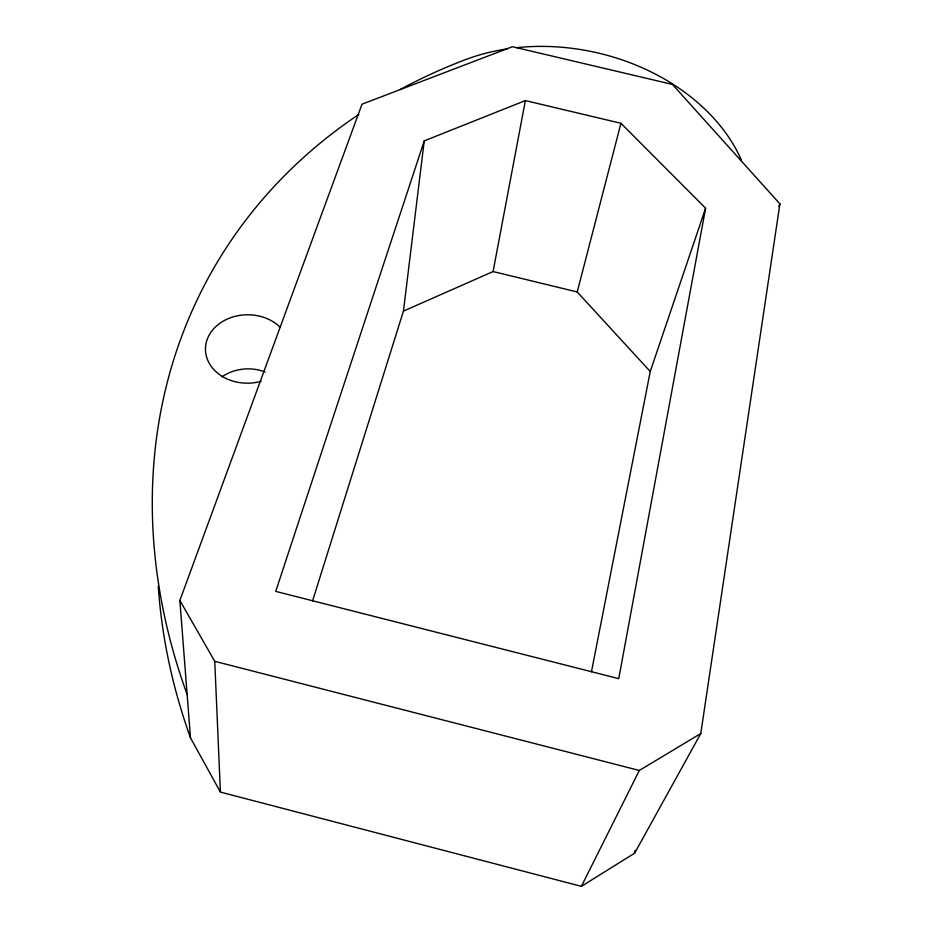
<?xml version="1.0" encoding="UTF-8"?>
<svg xmlns="http://www.w3.org/2000/svg" width="933" height="933" viewBox="0 0 933 933"><rect width="100%" height="100%" fill="white"/><g stroke="black" fill="none" stroke-linecap="round" stroke-linejoin="round"><path stroke-width="1.4" d="M312.473 601.214L403.441 311.109L424.235 140.883L525.361 100.601L620.935 123.284L705.605 208.199L618.754 678.653L275.725 591.382L424.235 140.883M700.776 733.536L779.906 203.872L672.425 84.413L512.392 46.708L362.016 104.181L179.859 600.467L190.495 737.84L220.41 792.082L581.399 886.35L634.638 853.17L700.776 733.536L639.315 770.46L581.399 886.35M634.638 853.17L635.116 850.29M403.441 311.109L493.079 271.55L525.361 100.601M591.464 671.748L650.254 371.497L705.605 208.199M650.254 371.497L577.224 291.971L620.935 123.284M778.845 206.566L779.906 203.872M493.079 271.55L577.224 291.971M179.859 600.467L214.753 661.31L639.315 770.46M214.753 661.31L220.41 792.082M190.495 737.84A648.237 536.883 30.5 0 1 158.272 586.344M187.148 694.56A680.577 552.884 29.3 0 1 358.843 114.421M400.315 89.416A680.577 552.884 29.3 0 1 465.159 59.77A189.807 142.271 12.4 0 1 507.249 48.889M516.917 47.653A189.807 142.271 12.4 0 1 741.408 160.091M221.867 376.909A40.201 33.401 -1.3 0 1 265.077 371.999M261.193 381.294A42.078 34.206 -0.5 0 1 209.61 363.917A42.078 34.206 -0.5 0 1 224.97 320.182A42.078 34.206 -0.5 0 1 280.168 327.285"/></g></svg>
